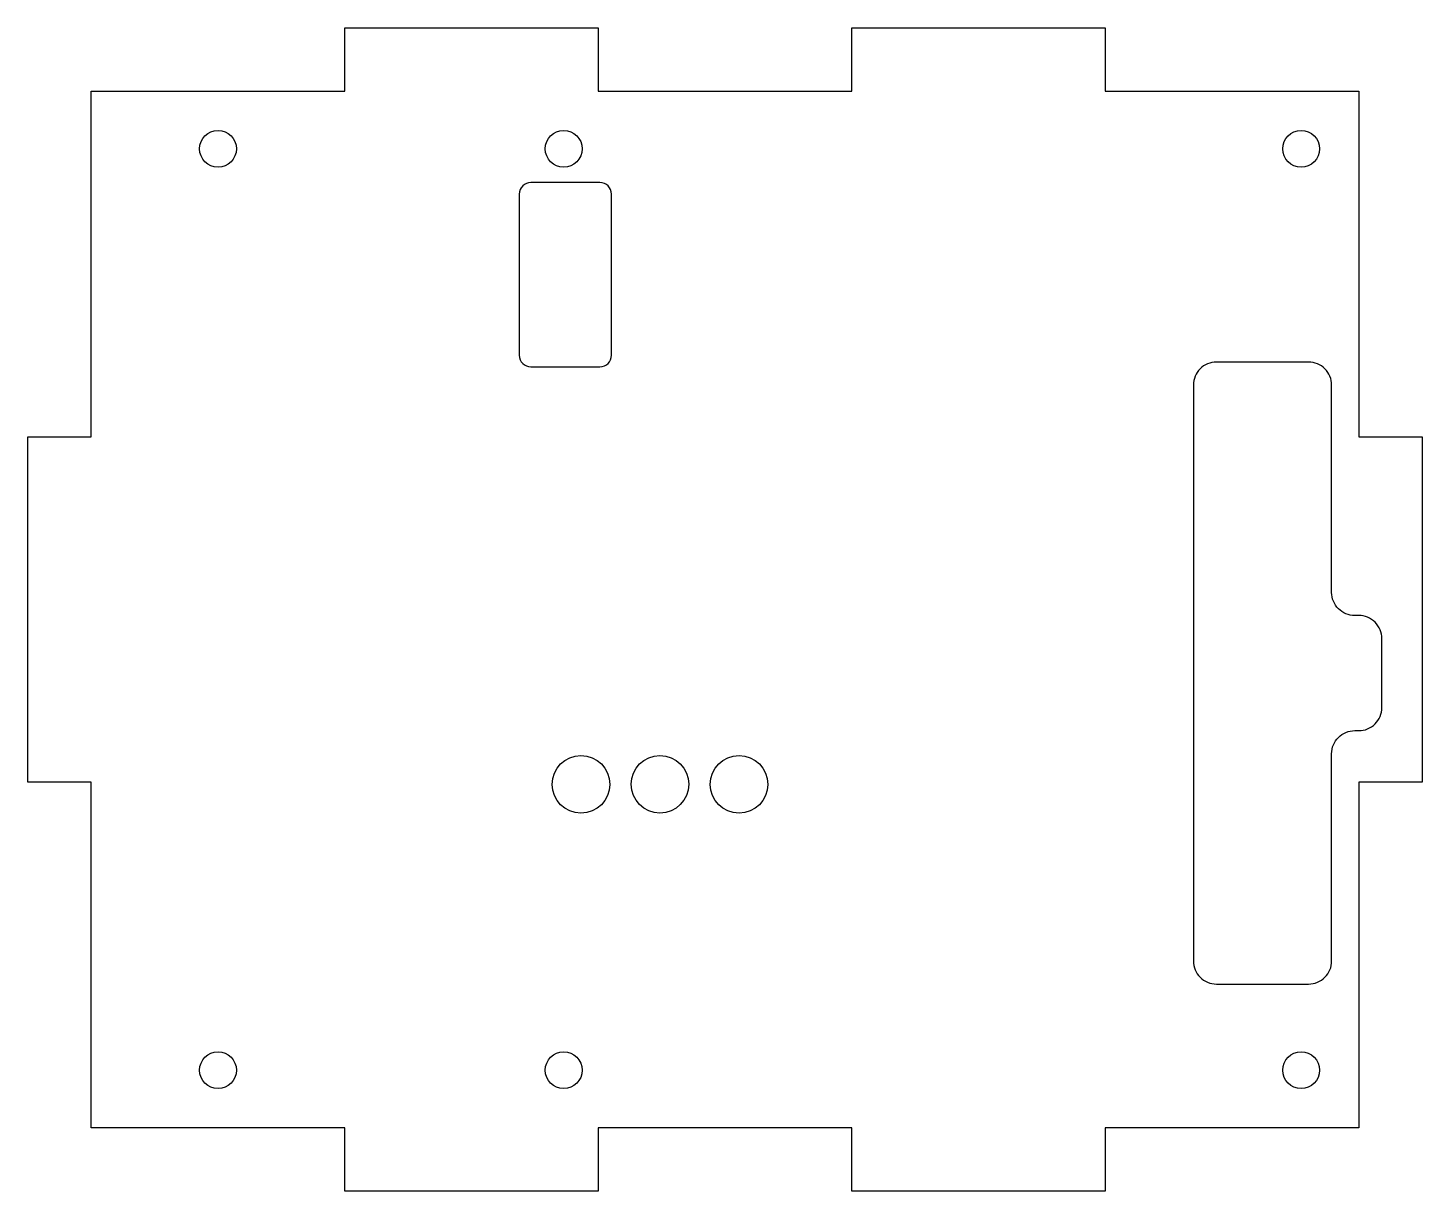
# Model space of a CAD drawing. Header units: millimetres. Extents: x -61 to 60, y -99 to 2.
import ezdxf

# ---------------------------------------------------------------- set-up
doc = ezdxf.new("R2010")
doc.units = ezdxf.units.MM
doc.layers.get('0').update_dxf_attribs({"linetype": 'CONTINUOUS'})

msp = doc.modelspace()

# ---------------------------------------------------------------- linework, layer by layer
msp.add_lwpolyline([(-55, -33.5), (-55, -3.5), (-33, -3.5), (-33, 2), (-11, 2), (-11, -3.5), (11, -3.5), (11, 2), (33, 2), (33, -3.5), (55, -3.5), (55, -33.5), (60.5, -33.5), (60.5, -63.5), (55, -63.5), (55, -93.5), (33, -93.5), (33, -99), (11, -99), (11, -93.5), (-11, -93.5), (-11, -99), (-33, -99), (-33, -93.5), (-55, -93.5), (-55, -63.5), (-60.5, -63.5), (-60.5, -33.5)], close=True)
for points in [[(-17.85, -12.43), (-17.85, -26.43, 0.414214), (-16.85, -27.43), (-10.85, -27.43, 0.414214), (-9.85, -26.43), (-9.85, -12.43, 0.414214), (-10.85, -11.43), (-16.85, -11.43, 0.414214)], [(54.65, -49.02, -0.414214), (52.65, -47.02), (52.65, -29.02, 0.414214), (50.65, -27.02), (42.65, -27.02, 0.414214), (40.65, -29.02), (40.65, -79.02, 0.414214), (42.65, -81.02), (50.65, -81.02, 0.414214), (52.65, -79.02), (52.65, -61.02, -0.414214), (54.65, -59.02), (55, -59.02, 0.414214), (57, -57.02), (57, -51.02, 0.414214), (55, -49.02)]]:
    msp.add_lwpolyline(points, format="xyb", close=True)
for centre, radius in [((-44, -8.5), 1.6), ((-14, -8.5), 1.6), ((50, -8.5), 1.6), ((-12.5, -63.68), 2.5), ((-5.65, -63.67), 2.5), ((1.22, -63.68), 2.5), ((-44, -88.5), 1.6), ((-14, -88.5), 1.6), ((50, -88.5), 1.6)]:
    msp.add_circle(centre, radius)

doc.saveas('drawing.dxf')
